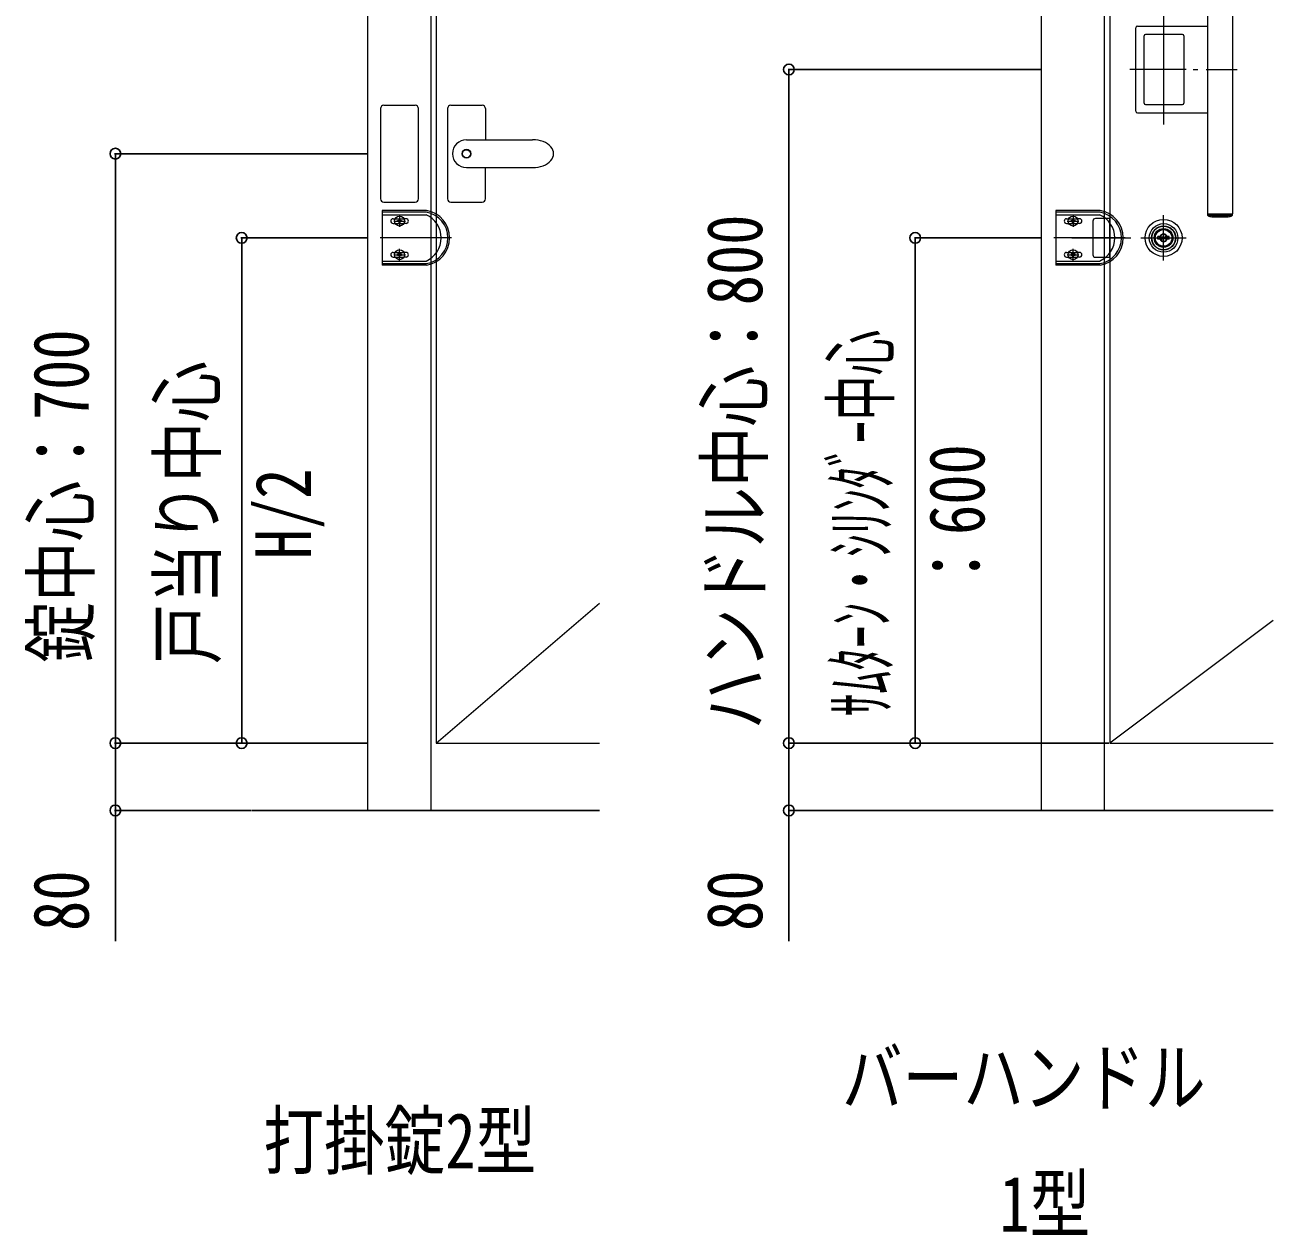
# Model space of a CAD drawing. Units: millimetres, scale not verified. Extents: x -6308 to 6308, y -4455 to 4455.
# Drawn here: x 3053 to 4536, y 27 to 1464 of the extents above; entities that cross this region are included whole.
import ezdxf
from ezdxf.enums import TextEntityAlignment as Align

# ---------------------------------------------------------------- set-up
doc = ezdxf.new("R2010")
doc.units = ezdxf.units.MM
doc.header["$LTSCALE"] = 20
for name, color, linetype in [('0-2_USER1', 3, 'Continuous'), ('0-6_YKK_D', 6, 'Continuous'), ('0-8_YSS_K', 3, 'Continuous')]:
    doc.layers.add(name, color=color, linetype=linetype)
doc.layers.add('0-5_YKK_A1', color=4, linetype='Continuous', lineweight=18)
doc.styles.add('ＭＳ ゴシック', font='')
doc.styles.get('ＭＳ ゴシック').set_extended_font_data('MS Gothic')

msp = doc.modelspace()

# ---------------------------------------------------------------- linework, layer by layer
at = {"layer": '0-5_YKK_A1'}
for p, q in [((3460.53, 531.5), (3460.53, 1828)), ((3535.53, 531.5), (3535.53, 1828)), ((4260.53, 531.5), (4260.53, 1828)), ((4335.53, 531.5), (4335.53, 1828)), ((3541.53, 1811.5), (3541.53, 611.5)), ((4457.53, 1582.97), (4457.53, 1239.97)), ((4487.53, 1582.97), (4487.53, 1239.97)), ((4405.53, 1476.93), (4405.53, 1346.13)), ((4372.53, 1361.97), (4372.53, 1460.97)), ((4374.53, 1462.97), (4457.53, 1462.97)), ((4428.03, 1452.97), (4384.03, 1452.97)), ((4382.53, 1371.47), (4382.53, 1451.47)), ((4429.53, 1451.47), (4429.53, 1371.47)), ((4432.25, 1411.47), (4365.42, 1411.47)), ((4440.56, 1411.47), (4446.3, 1411.47)), ((4456.07, 1411.47), (4493.03, 1411.47)), ((3475.53, 1365), (3475.53, 1258)), ((3479.53, 1369), (3516.53, 1369)), ((3520.53, 1258), (3520.53, 1365)), ((3555.03, 1365), (3555.03, 1258)), ((3559.03, 1369), (3596.03, 1369)), ((3600.03, 1365), (3600.03, 1328)), ((4384.03, 1369.97), (4428.03, 1369.97)), ((4374.53, 1359.97), (4457.53, 1359.97)), ((3577.53, 1328), (3656.03, 1328)), ((3577.53, 1295), (3656.03, 1295)), ((3600.03, 1258), (3600.03, 1295)), ((3479.53, 1254), (3516.53, 1254)), ((3559.03, 1254), (3596.03, 1254)), ((3477.53, 1244), (3477.53, 1179)), ((3530.25, 1244), (3477.53, 1244)), ((3530.07, 1242), (3477.53, 1242)), ((3477.53, 1239), (3529.52, 1239)), ((3491.13, 1231.5), (3504.93, 1231.5)), ((3498.03, 1238.4), (3498.03, 1224.6)), ((3505.78, 1234.25), (3503.25, 1234.25)), ((4277.53, 1244), (4277.53, 1179)), ((4330.25, 1244), (4277.53, 1244)), ((4330.07, 1242), (4277.53, 1242)), ((4277.53, 1239), (4329.52, 1239)), ((4291.13, 1231.5), (4304.93, 1231.5)), ((4298.03, 1238.4), (4298.03, 1224.6)), ((4305.78, 1234.25), (4303.25, 1234.25)), ((4321.53, 1231.5), (4321.53, 1191.5)), ((4405.53, 1184.47), (4405.53, 1238.47)), ((4457.53, 1239.97), (4487.53, 1239.97)), ((4457.83, 1239.97), (4457.83, 1238.6)), ((4486.25, 1238.16), (4458.81, 1238.16)), ((4462.78, 1236.47), (4482.28, 1236.47)), ((4487.23, 1238.6), (4487.23, 1239.97)), ((3498.52, 1230.03), (3498.52, 1229.05)), ((3505.78, 1228.75), (3503.25, 1228.75)), ((4298.52, 1230.03), (4298.52, 1229.05)), ((4305.78, 1228.75), (4303.25, 1228.75)), ((3559.93, 1211.5), (3475.03, 1211.5)), ((4359.93, 1211.5), (4275.03, 1211.5)), ((4296.53, 1211.5), (4366.53, 1211.5)), ((4378.53, 1211.47), (4432.53, 1211.47)), ((4398.83, 1209.82), (4398.83, 1213.12)), ((4401.34, 1213.12), (4398.83, 1213.12)), ((4401.34, 1209.82), (4398.83, 1209.82)), ((4401.37, 1210.53), (4401.37, 1212.41)), ((4401.67, 1212.71), (4402.32, 1212.71)), ((4401.67, 1210.23), (4402.32, 1210.23)), ((4402.43, 1212.75), (4402.62, 1212.88)), ((4402.43, 1210.19), (4402.62, 1210.07)), ((4402.62, 1212.88), (4403.68, 1212.88)), ((4402.62, 1210.07), (4403.68, 1210.07)), ((4403.68, 1212.88), (4403.78, 1212.51)), ((4403.68, 1210.07), (4403.84, 1210.64)), ((4403.93, 1212.51), (4403.78, 1212.51)), ((4404.03, 1210.79), (4404.22, 1210.79)), ((4404.49, 1211.6), (4404.21, 1212.32)), ((4404.49, 1210.44), (4404.41, 1210.66)), ((4404.49, 1210.44), (4405.64, 1210.44)), ((4404.63, 1211.51), (4404.86, 1211.51)), ((4405.01, 1211.63), (4405.12, 1212.26)), ((4406.57, 1212.51), (4405.42, 1212.51)), ((4406.05, 1211.31), (4405.94, 1210.68)), ((4406.43, 1211.43), (4406.2, 1211.43)), ((4406.57, 1212.51), (4406.65, 1212.28)), ((4406.57, 1211.34), (4406.85, 1210.62)), ((4407.03, 1212.15), (4406.84, 1212.15)), ((4407.13, 1210.44), (4407.28, 1210.44)), ((4407.37, 1212.88), (4407.22, 1212.3)), ((4407.37, 1210.07), (4407.28, 1210.44)), ((4408.44, 1212.88), (4407.37, 1212.88)), ((4408.63, 1212.75), (4408.44, 1212.88)), ((4409.39, 1212.71), (4408.74, 1212.71)), ((4409.39, 1210.23), (4408.74, 1210.23)), ((4409.69, 1210.53), (4409.69, 1212.41)), ((4412.23, 1213.12), (4409.72, 1213.12)), ((4412.23, 1209.82), (4409.72, 1209.82)), ((4412.23, 1209.82), (4412.23, 1213.12)), ((3490.28, 1194.25), (3492.81, 1194.25)), ((3490.28, 1188.75), (3492.81, 1188.75)), ((3491.13, 1191.5), (3504.93, 1191.5)), ((3492.81, 1194.25), (3503.25, 1194.25)), ((3492.81, 1188.75), (3503.25, 1188.75)), ((3498.03, 1184.6), (3498.03, 1198.4)), ((3498.52, 1192.97), (3498.52, 1193.95)), ((3505.78, 1194.25), (3503.25, 1194.25)), ((3505.78, 1188.75), (3503.25, 1188.75)), ((4290.28, 1194.25), (4292.81, 1194.25)), ((4290.28, 1188.75), (4292.81, 1188.75)), ((4291.13, 1191.5), (4304.93, 1191.5)), ((4292.81, 1194.25), (4303.25, 1194.25)), ((4292.81, 1188.75), (4303.25, 1188.75)), ((4298.03, 1184.6), (4298.03, 1198.4)), ((4298.52, 1192.97), (4298.52, 1193.95)), ((4305.78, 1194.25), (4303.25, 1194.25)), ((4305.78, 1188.75), (4303.25, 1188.75)), ((4324.53, 1188.5), (4341.53, 1188.5)), ((3477.53, 1184), (3529.52, 1184)), ((3477.53, 1181), (3530.07, 1181)), ((3530.25, 1179), (3477.53, 1179)), ((4277.53, 1184), (4329.52, 1184)), ((4277.53, 1181), (4330.07, 1181)), ((4330.25, 1179), (4277.53, 1179)), ((3541.53, 611.5), (3735.53, 777.79)), ((4535.53, 757), (4341.53, 611.5)), ((3541.53, 611.5), (3735.53, 611.5))]:
    msp.add_line(p, q, dxfattribs=at)
for points in [[(4535.53, 1811.5), (4341.53, 1811.5), (4341.53, 611.5), (4535.53, 611.5)], [(3490.28, 1234.25), (3492.81, 1234.25), (3503.25, 1234.25)], [(3496.56, 1231.01), (3495.58, 1231.01), (3495.58, 1231.99), (3496.56, 1231.99)], [(3497.54, 1232.97), (3497.54, 1233.95), (3498.52, 1233.95), (3498.52, 1232.97)], [(3499.5, 1231.99), (3500.48, 1231.99), (3500.48, 1231.01), (3499.5, 1231.01)], [(4290.28, 1234.25), (4292.81, 1234.25), (4303.25, 1234.25)], [(4296.56, 1231.01), (4295.58, 1231.01), (4295.58, 1231.99), (4296.56, 1231.99)], [(4297.54, 1232.97), (4297.54, 1233.95), (4298.52, 1233.95), (4298.52, 1232.97)], [(4299.5, 1231.99), (4300.48, 1231.99), (4300.48, 1231.01), (4299.5, 1231.01)], [(4341.53, 1188.5), (4341.53, 1234.5), (4324.53, 1234.5)], [(3490.28, 1228.75), (3492.81, 1228.75), (3503.25, 1228.75)], [(3498.52, 1229.05), (3497.54, 1229.05), (3497.54, 1230.03)], [(4290.28, 1228.75), (4292.81, 1228.75), (4303.25, 1228.75)], [(4298.52, 1229.05), (4297.54, 1229.05), (4297.54, 1230.03)], [(4408.63, 1210.19), (4408.44, 1210.07), (4407.37, 1210.07)], [(3496.56, 1191.99), (3495.58, 1191.99), (3495.58, 1191.01), (3496.56, 1191.01)], [(3498.52, 1193.95), (3497.54, 1193.95), (3497.54, 1192.97)], [(3497.54, 1190.03), (3497.54, 1189.05), (3498.52, 1189.05), (3498.52, 1190.03)], [(3499.5, 1191.01), (3500.48, 1191.01), (3500.48, 1191.99), (3499.5, 1191.99)], [(4296.56, 1191.99), (4295.58, 1191.99), (4295.58, 1191.01), (4296.56, 1191.01)], [(4298.52, 1193.95), (4297.54, 1193.95), (4297.54, 1192.97)], [(4297.54, 1190.03), (4297.54, 1189.05), (4298.52, 1189.05), (4298.52, 1190.03)], [(4299.5, 1191.01), (4300.48, 1191.01), (4300.48, 1191.99), (4299.5, 1191.99)]]:
    msp.add_lwpolyline(points, dxfattribs=at)
for centre, radius in [((3577.53, 1311.5), 5.25), ((3577.53, 1311.5), 4.75), ((3498.03, 1231.5), 5.9), ((4298.03, 1231.5), 5.9), ((4405.53, 1211.47), 22), ((4405.53, 1211.47), 17), ((4405.53, 1211.47), 14.4), ((4405.53, 1211.47), 14), ((4405.53, 1211.47), 11.1), ((4405.53, 1211.47), 10.9), ((4405.53, 1211.47), 9.9), ((4405.53, 1211.47), 4.3), ((3498.03, 1191.5), 5.9), ((4298.03, 1191.5), 5.9)]:
    msp.add_circle(centre, radius, dxfattribs=at)
for centre, radius, start, end in [((4374.53, 1460.97), 2, 90, 180), ((4384.03, 1451.47), 1.5, 90, 180), ((4384.03, 1451.47), 1.5, 90, 180), ((4428.03, 1451.47), 1.5, 0, 90), ((4428.03, 1451.47), 1.5, 0, 90), ((3479.53, 1365), 4, 90, 180), ((3516.53, 1365), 4, 0, 90), ((3559.03, 1365), 4, 90, 180), ((3596.03, 1365), 4, 0, 90), ((4384.03, 1371.47), 1.5, 180, 270), ((4384.03, 1371.47), 1.5, 180, 270), ((4428.03, 1371.47), 1.5, 270, 0), ((4428.03, 1371.47), 1.5, 270, 0), ((4374.53, 1361.97), 2, 180, 270), ((3577.53, 1311.5), 16.5, 90, 270), ((3479.53, 1258), 4, 180, 270), ((3516.53, 1258), 4, 270, 0), ((3559.03, 1258), 4, 180, 270), ((3596.03, 1258), 4, 270, 0), ((3490.28, 1231.5), 2.75, 90, 180), ((3490.28, 1231.5), 2.75, 180, 270), ((3496.56, 1232.97), 0.98, 270, 0), ((3496.56, 1230.03), 0.98, 0, 90), ((3499.5, 1232.97), 0.98, 180, 270), ((3499.5, 1230.03), 0.98, 90, 180), ((3505.78, 1231.5), 2.75, 0, 90), ((3505.78, 1231.5), 2.75, 270, 0), ((3517.53, 1211.5), 30, 293.55646, 66.44354), ((3524.53, 1211.5), 31, 280.30451, 79.69549), ((3524.53, 1211.5), 33, 279.98655, 80.01345), ((4290.28, 1231.5), 2.75, 90, 180), ((4290.28, 1231.5), 2.75, 180, 270), ((4296.56, 1232.97), 0.98, 270, 0), ((4296.56, 1230.03), 0.98, 0, 90), ((4299.5, 1232.97), 0.98, 180, 270), ((4299.5, 1230.03), 0.98, 90, 180), ((4305.78, 1231.5), 2.75, 0, 90), ((4305.78, 1231.5), 2.75, 270, 0), ((4324.53, 1231.5), 3, 90, 180), ((4317.53, 1211.5), 30, 293.55646, 66.44354), ((4324.53, 1211.5), 31, 280.30451, 79.69549), ((4324.53, 1211.5), 33, 279.98655, 80.01345), ((4458.63, 1238.6), 0.8, 180, 249.23157), ((4472.53, 1275.25), 40, 249.23157, 255.78318), ((4462.78, 1236.77), 0.3, 255.78318, 270), ((4462.78, 1236.77), 0.3, 270, 298.70471), ((4472.53, 1218.97), 20, 109.5693, 118.70471), ((4465.93, 1237.53), 0.3, 80.0794, 109.5693), ((4472.53, 1275.25), 38, 260.0794, 279.9206), ((4479.13, 1237.53), 0.3, 70.4307, 99.9206), ((4472.53, 1218.97), 20, 61.29529, 70.4307), ((4482.28, 1236.77), 0.3, 241.29529, 270), ((4482.28, 1236.77), 0.3, 270, 284.21682), ((4472.53, 1275.25), 40, 284.21682, 290.76843), ((4486.43, 1238.6), 0.8, 290.76843, 0), ((4405.53, 1211.47), 4.5, 21.51019, 158.48981), ((4405.53, 1211.47), 5.65, 163.01998, 196.97968), ((4405.53, 1211.47), 4.5, 201.51019, 338.48981), ((4401.67, 1212.41), 0.3, 90, 180), ((4401.67, 1210.53), 0.3, 180, 270), ((4402.32, 1212.91), 0.2, 270, 305), ((4402.32, 1210.03), 0.2, 55, 90), ((4404.03, 1210.59), 0.2, 90, 165), ((4403.93, 1212.21), 0.3, 22, 90), ((4404.22, 1210.59), 0.2, 20, 90), ((4404.63, 1211.66), 0.15, 202, 270), ((4404.86, 1211.66), 0.15, 270, 350), ((4405.42, 1212.21), 0.3, 90, 170), ((4405.64, 1210.74), 0.3, 270, 350), ((4406.2, 1211.28), 0.15, 90, 170), ((4406.43, 1211.28), 0.15, 22, 90), ((4406.84, 1212.35), 0.2, 200, 270), ((4407.13, 1210.74), 0.3, 202, 270), ((4407.03, 1212.35), 0.2, 270, 345), ((4408.74, 1212.91), 0.2, 235, 270), ((4408.74, 1210.03), 0.2, 90, 125), ((4409.39, 1212.41), 0.3, 0, 90), ((4409.39, 1210.53), 0.3, 270, 0), ((4405.53, 1211.47), 5.65, 343.02032, 16.98002), ((3490.28, 1191.5), 2.75, 90, 180), ((3490.28, 1191.5), 2.75, 180, 270), ((3496.56, 1192.97), 0.98, 270, 0), ((3496.56, 1190.03), 0.98, 0, 90), ((3499.5, 1192.97), 0.98, 180, 270), ((3499.5, 1190.03), 0.98, 90, 180), ((3505.78, 1191.5), 2.75, 0, 90), ((3505.78, 1191.5), 2.75, 270, 0), ((4290.28, 1191.5), 2.75, 90, 180), ((4290.28, 1191.5), 2.75, 180, 270), ((4296.56, 1192.97), 0.98, 270, 0), ((4296.56, 1190.03), 0.98, 0, 90), ((4299.5, 1192.97), 0.98, 180, 270), ((4299.5, 1190.03), 0.98, 90, 180), ((4305.78, 1191.5), 2.75, 0, 90), ((4305.78, 1191.5), 2.75, 270, 0), ((4324.53, 1191.5), 3, 180, 270)]:
    msp.add_arc(centre, radius, start, end, dxfattribs=at)
msp.add_ellipse((3656.03, 1311.5), major_axis=(-25, 0), ratio=0.66, start_param=1.5707963, end_param=4.712389, dxfattribs=at)
at = {"layer": '0-6_YKK_D'}
for p, q in [((4259.53, 1411.5), (3959.53, 1411.5)), ((3960.53, 1411.5), (3960.53, 611.5)), ((3459.53, 1311.5), (3159.53, 1311.5)), ((3160.53, 1311.5), (3160.53, 611.5)), ((3459.53, 1211.5), (3309.53, 1211.5)), ((3310.53, 1211.5), (3310.53, 611.5)), ((4259.53, 1211.5), (4109.53, 1211.5)), ((4110.53, 1211.5), (4110.53, 611.5)), ((3390.53, 611.5), (3159.53, 611.5)), ((3390.53, 611.5), (3159.53, 611.5)), ((3459.53, 611.5), (3309.53, 611.5)), ((4219.15, 611.5), (3959.53, 611.5)), ((4340.53, 611.5), (3959.53, 611.5)), ((4340.53, 611.5), (4109.53, 611.5)), ((3322.03, 531.5), (3159.53, 531.5)), ((4159.53, 531.5), (3959.53, 531.5))]:
    msp.add_line(p, q, dxfattribs=at)
for points in [[(3160.53, 611.5), (3160.53, 531.5), (3160.53, 376.4)], [(3960.53, 611.5), (3960.53, 531.5), (3960.53, 376.4)]]:
    msp.add_lwpolyline(points, dxfattribs=at)
for centre in [(3960.53, 1411.5), (3160.53, 1311.5), (3310.53, 1211.5), (4110.53, 1211.5), (3160.53, 611.5), (3310.53, 611.5), (3960.53, 611.5), (4110.53, 611.5), (3160.53, 531.5), (3960.53, 531.5)]:
    msp.add_circle(centre, 6.38, dxfattribs=at)
at = {"layer": '0-8_YSS_K'}
for p, q in [((3323.03, 531.5), (3735.53, 531.5)), ((4123.03, 531.5), (4535.53, 531.5))]:
    msp.add_line(p, q, dxfattribs=at)

# ---------------------------------------------------------------- texts
at = {"layer": '0-2_USER1', "style": 'ＭＳ ゴシック', "width": 0.8}
for s, p in [('バーハンドル', (4023.43, 161.5)), ('打掛錠2型', (3336.42, 86.5)), ('1型', (4210.63, 11.5))]:
    msp.add_text(s, height=65.98, dxfattribs=at).set_placement(p, align=Align.BOTTOM_LEFT)
at = {"layer": '0-6_YKK_D', "style": 'ＭＳ ゴシック'}
for s, width, p in [('ハンドル中心：800', 0.8, (3948.53, 627.5)), ('錠中心：700', 0.8, (3148.53, 707.1)), ('ｻﾑﾀｰﾝ・ｼﾘﾝﾀﾞｰ中心', 0.6, (4098.53, 643.3)), ('戸当り中心', 0.8, (3298.53, 705.1)), ('：600', 0.8, (4212.53, 786.7)), ('H/2', 0.8, (3412.53, 829.9)), ('80', 0.8, (3148.53, 388.4)), ('80', 0.8, (3948.53, 388.4))]:
    msp.add_text(s, height=65.98, rotation=90, dxfattribs=dict(at, width=width)).set_placement(p, align=Align.BOTTOM_LEFT)

doc.saveas('drawing.dxf')
